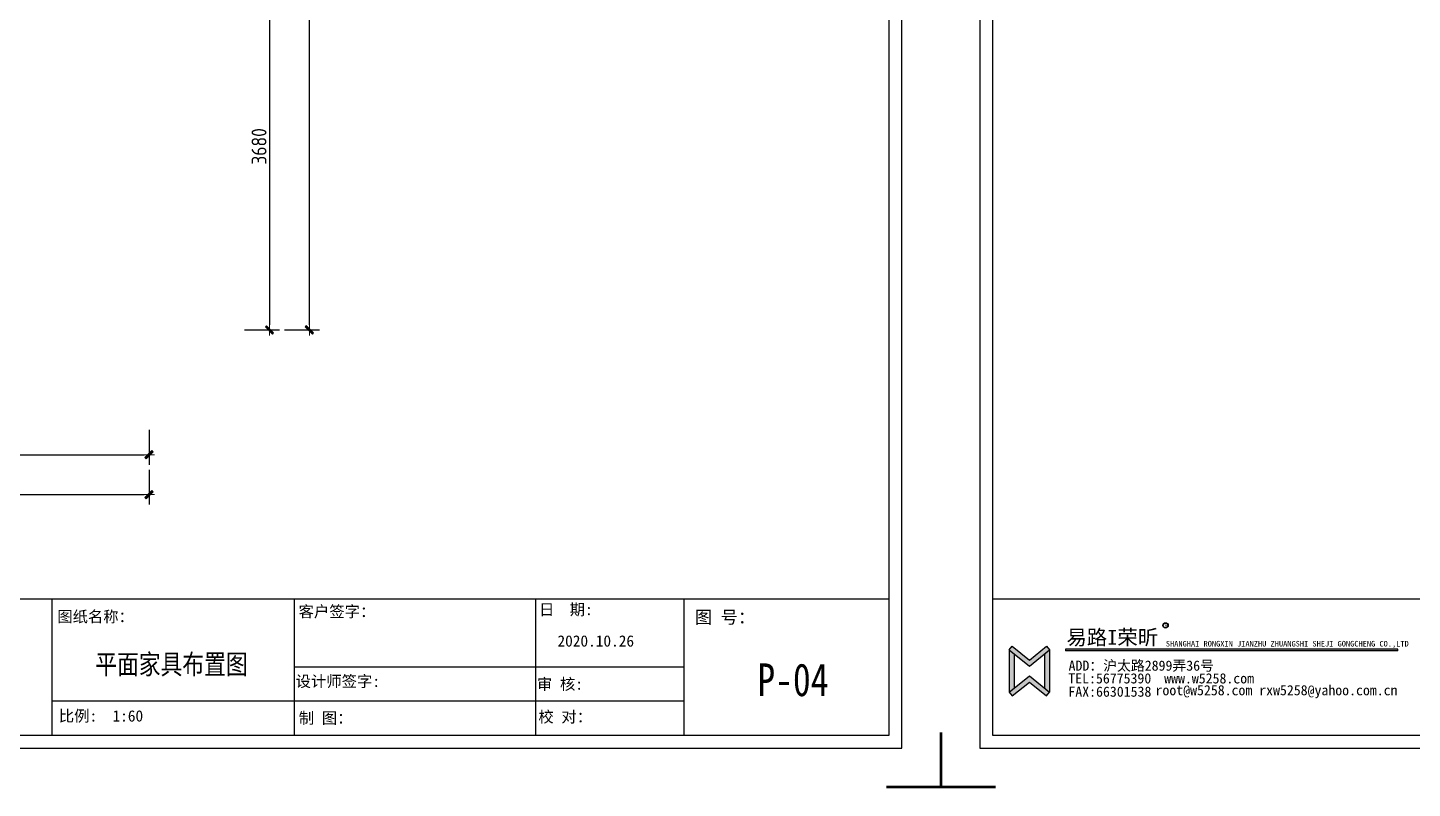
# Model space of a CAD drawing. Header units: millimetres. Extents: x -58733 to 427521, y -235734 to 553534.
# Drawn here: x 171743 to 185626, y -222214 to -214588 of the extents above; entities that cross this region are included whole.
import ezdxf

# ---------------------------------------------------------------- set-up
doc = ezdxf.new("R2010")
doc.units = ezdxf.units.MM
doc.layers.add('图框', color=251, linetype='Continuous')
doc.layers.add('目录文字', color=8, linetype='Continuous')
doc.layers.add('墙体', color=7, linetype='Continuous', lineweight=30)
doc.styles.add('-仿宋_GB2312', font='simsun.ttc', dxfattribs={"width": 0.8})
doc.styles.add('CCD_DIM', font='ARCHS.SHX')
doc.styles.add('YQ_DIM', font='SUPEROS.SHX', dxfattribs={"width": 0.8, "bigfont": 'HZDX.SHX'})
doc.styles.add('宋体', font='simsun.ttc', dxfattribs={"height": 120})
doc.styles.add('英文', font='simhei.ttf')
doc.styles.add('黑体', font='simhei.ttf')
doc.dimstyles.new('海龍1：50', dxfattribs={"dimscale": 50, "dimtxt": 3, "dimasz": 1, "dimexe": 2, "dimexo": 2, "dimgap": 0.6, "dimtad": 1, "dimdec": 0, "dimrnd": 5, "dimdsep": 46, "dimtxsty": 'CCD_DIM', "dimblk": 'WS-cj', "dimcen": 1, "dimclrd": 242, "dimclre": 242, "dimclrt": 2, "dimadec": 0, "dimazin": 2, "dimtfac": 1, "dimtdec": 0, "dimtix": 1, "dimtmove": 2, "dimatfit": 3, "dimldrblk": 'CCD_Leader_Arrow', "dimfxl": 5, "dimfxlon": 1, "dimtolj": 1, "dimarcsym": 0})

# ---------------------------------------------------------------- blocks, each defined once
blk = doc.blocks.new('图框1比60')
h = blk.add_hatch(color=8)
edge = h.paths.add_edge_path()
edge.add_ellipse((163710, 45505), major_axis=(-0.2, 29.4), ratio=1, start_angle=269.6878, end_angle=449.6878)
edge.add_ellipse((163710, 45505), major_axis=(-0.2, 29.4), ratio=1, start_angle=89.5622, end_angle=269.5622)
edge = h.paths.add_edge_path(flags=16)
edge.add_ellipse((163710, 45505), major_axis=(0, 24.9), ratio=1, start_angle=269.966, end_angle=449.966)
edge.add_ellipse((163710, 45505), major_axis=(0, 24.9), ratio=1, start_angle=89.8872, end_angle=269.8872)
h = blk.add_hatch(color=8)
h.paths.add_polyline_path([(162213, 45056), (162434, 45236), (162401, 45277), (162213, 45124), (162025, 45277), (161992, 45236)])
h.paths.add_polyline_path([(162213, 44882), (162401, 44729), (162434, 44770), (162213, 44950), (161992, 44770), (162025, 44729)])
h = blk.add_hatch(color=8)
h.paths.add_polyline_path([(162044, 45193), (161992, 45236), (161992, 44770), (162044, 44813)])
h.paths.add_polyline_path([(162434, 45236), (162381, 45193), (162381, 44813), (162434, 44770)])
blk.add_hatch(color=8).paths.add_polyline_path([(162610, 45245), (162610, 45227), (166263, 45227), (166263, 45245)])
at = {"layer": '目录文字'}
h = blk.add_hatch(color=8, dxfattribs=at)
edge = h.paths.add_edge_path()
edge.add_ellipse((163710, 45505), major_axis=(-0.2, 29.4), ratio=1, start_angle=89.5622, end_angle=269.5622)
edge.add_ellipse((163710, 45505), major_axis=(-0.2, 29.4), ratio=1, start_angle=269.6621, end_angle=449.6621)
edge = h.paths.add_edge_path(flags=16)
edge.add_ellipse((163710, 45505), major_axis=(0, 24.9), ratio=1, start_angle=90.0288, end_angle=270.0288, ccw=False)
edge.add_ellipse((163710, 45505), major_axis=(0, 24.9), ratio=1, start_angle=-89.8872, end_angle=90.1128, ccw=False)
h.paths.add_polyline_path([(163689, 45539), (163733, 45539), (163733, 45472), (163689, 45472)], flags=9)
at = {"color": 8}
for p, q in [((176692, 45797), (176692, 44297)), ((161992, 45236), (162025, 45277)), ((161992, 45236), (161992, 44770)), ((161992, 45236), (162213, 45056)), ((162025, 45277), (162213, 45124)), ((162213, 45124), (162401, 45277)), ((162213, 45056), (162434, 45236)), ((162401, 45277), (162434, 45236)), ((162434, 45236), (162434, 44770)), ((166263, 45245), (162610, 45245)), ((166263, 45227), (162610, 45227)), ((166263, 45227), (166263, 45245)), ((162044, 45193), (162044, 44813)), ((162381, 45193), (162381, 44813)), ((161992, 44770), (162213, 44950)), ((162213, 44950), (162434, 44770)), ((161992, 44770), (162025, 44729)), ((162025, 44729), (162213, 44882)), ((162213, 44882), (162401, 44729)), ((162401, 44729), (162434, 44770))]:
    blk.add_line(p, q, dxfattribs=at)
blk.add_ellipse((163710, 45505, 0), major_axis=(0.1, 29.4), ratio=1, start_param=1.575118209033049, end_param=7.858303516212636, dxfattribs=at)
at = {"layer": '图框', "color": 121}
for p, q in [((161670, 61389), (161670, 44157)), ((186038, 44157), (186038, 61389)), ((161670, 44157), (186038, 44157))]:
    blk.add_line(p, q, dxfattribs=at)
at = {"layer": '图框', "color": 8}
for p, q in [((161809, 61249), (161809, 44297)), ((161809, 61249), (161809, 45797)), ((185898, 44297), (185898, 61249)), ((185898, 45797), (185898, 61249)), ((161809, 45797), (185898, 45797)), ((161809, 45797), (185898, 45797)), ((176692, 45797), (176692, 44297)), ((179360, 44297), (179360, 45797)), ((182010, 45797), (182010, 44297)), ((183644, 44297), (183644, 45797)), ((182010, 45047), (179360, 45047)), ((183644, 45047), (182010, 45047)), ((179360, 44672), (176692, 44672)), ((182010, 44672), (179360, 44672)), ((183644, 44672), (182010, 44672)), ((161809, 44297), (185898, 44297))]:
    blk.add_line(p, q, dxfattribs=at)
at = {"layer": '图框', "color": 121, "const_width": 28.3}
for points in [[(161841, 43728), (161241, 43728), (161241, 44329)], [(185866, 43728), (186467, 43728), (186467, 44329)]]:
    blk.add_lwpolyline(points, dxfattribs=at)
at = {"layer": '目录文字', "color": 8}
blk.add_line((162610, 45245), (162610, 45227), dxfattribs=at)
blk.add_ellipse((163710, 45505, 0), major_axis=(0.4, 24.9), ratio=1, start_param=1.571448490114663, end_param=7.854633797294249, dxfattribs=at)
for s, height, style, width, p in [('图纸名称：', 123.3, '黑体', 0.999898, (176753, 45540)), ('客户签字：', 123.8, '宋体', 0.999898, (179405, 45596)), ('日  期:', 123.8, '宋体', 0.999898, (182048, 45618)), ('图 号：', 139.1, '宋体', 0.999898, (183761, 45526)), ('R', 44.9, 'YQ_DIM', 0.8, (163698, 45483, 0)), ('易路I荣昕', 164.1, '黑体', 0.999898, (162621, 45292)), ('2020.10.26', 123.8, '宋体', 0.999898, (182251, 45272)), ('SHANGHAI RONGXIN JIANZHU ZHUANGSHI SHEJI GONGCHENG CO.,LTD', 61.54, '英文', 0.999898, (163713, 45273)), ('ADD：沪太路2899弄36号', 111.72, '英文', 0.999898, (162644, 45007)), ('TEL:56775390', 111.72, '英文', 0.999898, (162641, 44867)), ('www.w5258.com', 111.72, '英文', 0.999898, (163695, 44867)), ('设计师签字:', 123.8, '宋体', 0.999898, (179372, 44829)), ('审 核:', 123.8, '宋体', 0.999898, (182025, 44798)), ('FAX:66301538', 111.72, '英文', 0.999898, (162642, 44721)), ('root@w5258.com rxw5258@yahoo.com.cn', 111.72, '英文', 0.999898, (163600, 44737)), ('比例:  1:60', 123.8, '宋体', 0.999898, (176769, 44448)), ('制 图：', 123.8, '宋体', 0.999898, (179407, 44425)), ('校 对：', 123.8, '宋体', 0.999898, (182041, 44438))]:
    blk.add_text(s, height=height, dxfattribs=dict(at, style=style, width=width)).set_placement(p)
blk = doc.blocks.new('WS-cj')
blk.add_hatch(color=1).paths.add_polyline_path([(0.59, 0.82), (-0.82, -0.59), (-0.59, -0.82), (0.82, 0.59)])
at = {"color": 1, "linetype": 'ByBlock', "lineweight": 0}
for p, q in [((-1.1, 0), (0, 0)), ((0, 0), (1.1, 0))]:
    blk.add_line(p, q, dxfattribs=at)
at = {"color": 1}
blk.add_lwpolyline([(0.59, 0.82), (-0.82, -0.59), (-0.59, -0.82), (0.82, 0.59)], close=True, dxfattribs=at)
blk = doc.blocks.new('*D1214')
at = {"color": 242, "lineweight": -2}
for p, q in [((169130, -218619), (169130, -218969)), ((172960, -218619), (172960, -218969)), ((169180, -218869), (172910, -218869))]:
    blk.add_line(p, q, dxfattribs=at)
at = {"layer": 'Defpoints', "color": 0}
for p in [(169130, -218469), (172960, -218469), (172960, -218869)]:
    blk.add_point(p, dxfattribs=at)
at = {"color": 242, "linetype": 'ByBlock', "lineweight": -2, "xscale": 50, "yscale": 50, "zscale": 50, "rotation": 180}
blk.add_blockref('WS-cj', (169130, -218869), dxfattribs=at)
at = {"color": 242, "linetype": 'ByBlock', "lineweight": -2, "xscale": 50, "yscale": 50, "zscale": 50}
blk.add_blockref('WS-cj', (172960, -218869), dxfattribs=at)
at = {"color": 2, "insert": (171045, -218764), "char_height": 150, "attachment_point": 5, "style": 'CCD_DIM'}
blk.add_mtext('\\A1;3830', dxfattribs=at)
blk = doc.blocks.new('CCD_Leader_Arrow')
at = {"color": 1, "linetype": 'ByBlock'}
blk.add_line((0, 0), (-1, 0), dxfattribs=at)
for points in [[(-0.86, 0.67), (-0.6, 0.85), (-0.24, 0), (0, 0)], [(-0.86, -0.67), (-0.6, -0.85), (-0.24, 0), (0, 0)]]:
    blk.add_solid(points, dxfattribs=at)
blk = doc.blocks.new('*D1215')
at = {"color": 242, "lineweight": -2}
for p, q in [((165430, -219019), (165430, -219369)), ((172960, -219019), (172960, -219369)), ((165480, -219269), (172910, -219269))]:
    blk.add_line(p, q, dxfattribs=at)
at = {"layer": 'Defpoints', "color": 0}
for p in [(165430, -218469), (172960, -218469), (172960, -219269)]:
    blk.add_point(p, dxfattribs=at)
at = {"color": 242, "linetype": 'ByBlock', "lineweight": -2, "xscale": 50, "yscale": 50, "zscale": 50, "rotation": 180}
blk.add_blockref('WS-cj', (165430, -219269), dxfattribs=at)
at = {"color": 242, "linetype": 'ByBlock', "lineweight": -2, "xscale": 50, "yscale": 50, "zscale": 50}
blk.add_blockref('WS-cj', (172960, -219269), dxfattribs=at)
at = {"color": 2, "insert": (169195, -219164), "char_height": 150, "attachment_point": 5, "style": 'CCD_DIM'}
blk.add_mtext('\\A1;7530', dxfattribs=at)
blk = doc.blocks.new('*D1224')
at = {"color": 242, "lineweight": -2}
for p, q in [((173918, -213938), (174268, -213938)), ((174168, -213988), (174168, -217568)), ((173918, -217618), (174268, -217618))]:
    blk.add_line(p, q, dxfattribs=at)
at = {"layer": 'Defpoints', "color": 0}
for p in [(173768, -213938), (173768, -217618), (174168, -217618)]:
    blk.add_point(p, dxfattribs=at)
at = {"color": 242, "linetype": 'ByBlock', "lineweight": -2, "xscale": 50, "yscale": 50, "zscale": 50}
for p, rotation in [((174168, -213938), 90), ((174168, -217618), 270)]:
    blk.add_blockref('WS-cj', p, dxfattribs=dict(at, rotation=rotation))
at = {"color": 2, "insert": (174063, -215778), "char_height": 150, "attachment_point": 5, "rotation": 90, "style": 'CCD_DIM'}
blk.add_mtext('\\A1;3680', dxfattribs=at)
blk = doc.blocks.new('*D1225')
at = {"color": 242, "lineweight": -2}
for p, q in [((174318, -209718), (174668, -209718)), ((174568, -217568), (174568, -209768)), ((174318, -217618), (174668, -217618))]:
    blk.add_line(p, q, dxfattribs=at)
at = {"layer": 'Defpoints', "color": 0}
for p in [(173768, -209718), (174568, -209718), (173768, -217618)]:
    blk.add_point(p, dxfattribs=at)
at = {"color": 242, "linetype": 'ByBlock', "lineweight": -2, "xscale": 50, "yscale": 50, "zscale": 50}
for p, rotation in [((174568, -209718), 90), ((174568, -217618), 270)]:
    blk.add_blockref('WS-cj', p, dxfattribs=dict(at, rotation=rotation))
at = {"color": 2, "insert": (174463, -213668), "char_height": 150, "attachment_point": 5, "rotation": 90, "style": 'CCD_DIM'}
blk.add_mtext('\\A1;7900', dxfattribs=at)
blk = doc.blocks.new('家具哈哈')
for base, p1, p2, picture, middle in [((174568.3, -209718.4), (173768.3, -217618.4), (173768.3, -209718.4), '*D1225', (174463.3, -213668.4)), ((174168.3, -217618.4), (173768.3, -213938.4), (173768.3, -217618.4), '*D1224', (174063.3, -215778.4))]:
    dim = blk.add_linear_dim(base=base, p1=p1, p2=p2, angle=90, dimstyle='海龍1：50')
    dim.commit()
    dim.dimension.update_dxf_attribs({"geometry": picture, "text_midpoint": middle})
for base, p1, picture, middle in [((172959.6, -219268.8), (165429.6, -218468.8), '*D1215', (169194.6, -219163.8)), ((172959.6, -218868.8), (169129.6, -218468.8), '*D1214', (171044.6, -218763.8))]:
    dim = blk.add_linear_dim(base=base, p1=p1, p2=(172959.6, -218468.8), dimstyle='海龍1：50')
    dim.commit()
    dim.dimension.update_dxf_attribs({"geometry": picture, "text_midpoint": middle})

msp = doc.modelspace()

# ---------------------------------------------------------------- block references
at = {"color": 140}
msp.add_blockref('家具哈哈', (0, 0), dxfattribs=at)
at = {"layer": '墙体', "color": 0, "xscale": 0.9120113186390109, "yscale": 0.9120113186390109, "zscale": 0.9120113186390109}
for p in [(10840.1, -262081.4), (33846.3, -262081.4)]:
    msp.add_blockref('图框1比60', p, dxfattribs=at)

# ---------------------------------------------------------------- texts
at = {"layer": '目录文字', "insert": (172421.1, -220870.2), "char_height": 200, "width": 2602.75, "attachment_point": 1, "style": '-仿宋_GB2312'}
msp.add_mtext('平面家具布置图', dxfattribs=at)
at = {"layer": '目录文字', "insert": (179058.9, -220961.2), "char_height": 327.869, "attachment_point": 1, "style": '-仿宋_GB2312'}
msp.add_mtext('{\\fNSimSun|b0|i0|c134|p49;P-04}', dxfattribs=at)

doc.saveas('drawing.dxf')
